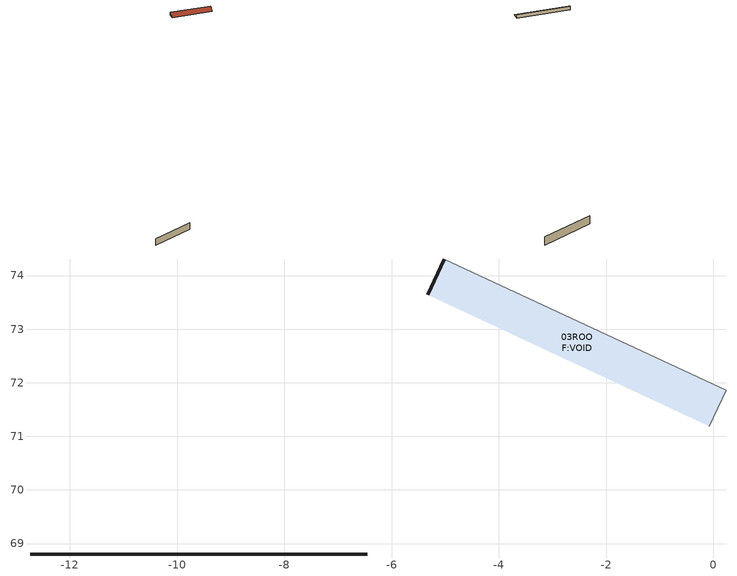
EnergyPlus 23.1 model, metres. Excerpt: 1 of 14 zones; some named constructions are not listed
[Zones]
03ROOF:VOID
 floor to 02SECONDFLOOR1:BEDROOM2 (LSI Loft space ceiling - roof_Reversed): -0.07,71.19 -5.33,73.64 -5.02,74.31 0.24,71.86 z9.39
 wall outside (LSI Solid brick wall): -5.02,74.31,9.39 -5.33,73.64,9.39 -5.02,74.31,9.81
 wall outside (LinearBridgingConstruction): -6.45,68.81 -12.74,68.81 z-22.1:-21.1
 wall adiabatic (13mm plasterboard on 50*100mm studs at 400 centres): 0.24,71.86 -5.02,74.31 z9.39:9.81; -0.07,71.19,9.39 0.24,71.86,9.39 0.24,71.86,9.81
 roof outside (RdSAP Clay tiles unoccupied): -5.33,73.64,9.39 -0.07,71.19,9.39 0.24,71.86,9.81 -5.02,74.31,9.81
[Material:NoMass] Roughness=Rough; Thermal Emittance=0.9; Solar Absorptance=0.7; Visible Absorptance=0.7
Name | Resistance {m2-K/w}
3_RVAL_3; 23_RVAL_2 | .18
6_RVAL_2 | .15
[Construction]
Intermediate timber floor_Reversed: Synthetic Carpet_.01, Timber Flooring_.025, 3_RVAL_3, Gypsum Plasterboard_.0125
13mm plasterboard on 50*100mm studs at 400 centres_Rev: Gypsum Plasterboard_.013, 6_RVAL_2, Gypsum Plasterboard_.013
Solid hardwood door (normally hung)_Rev: Painted Oak_.042
115mm single leaf brick (plastered both sides)_Rev: Gypsum Plastering_.013, Brickwork Inner_.115, Gypsum Plastering_.013
LSI Loft space ceiling - eaves: Standard insulation_.1162, Gypsum Plasterboard_.0125
Suspended timber floor_Reversed: Timber Flooring_.02, 23_RVAL_2
LSI Loft space ceiling - roof_Reversed_Rev: Standard insulation_.0528, Gypsum Plasterboard_.0125
LSI knee wall: Polyvinylchloride(PVC) - ISO 10456_.003, Mineral fibre/wool - wool_.0001, Standard insulation_.0019, Gypsum Plasterboard_.0125
[Material] Roughness=Rough; Thermal Emittance=0.9
Name | Thickness {m} | Conductivity {w/m-K} | Density {kg/m3} | Specific Heat {J/kg-K} | Solar Absorptance | Visible Absorptance
Timber Flooring_.02 | .02 | 0.14 | 650 | 1200 | 0.78 | 0.78
Synthetic Carpet_.01 | .01 | 0.06 | 160 | 2500 | 0.6 | 0.6
Timber Flooring_.025 | .025 | 0.14 | 650 | 1200 | 0.78 | 0.78
Gypsum Plasterboard_.0125 | .0125 | 0.25 | 900 | 1000 | 0.5 | 0.5
Gypsum Plasterboard_.013 | .013 | 0.25 | 900 | 1000 | 0.5 | 0.5
Painted Oak_.042 | .042 | 0.19 | 700 | 2390 | 0.5 | 0.5
Gypsum Plastering_.013 | .013 | 0.4 | 1000 | 1000 | 0.5 | 0.5
Brickwork Inner_.115 | .115 | 0.62 | 1700 | 800 | 0.7 | 0.7
Standard insulation_.1162 | .1162 | 0.04 | 12 | 840 | 0.7 | 0.7
Standard insulation_.0528 | .0528 | 0.04 | 12 | 840 | 0.7 | 0.7
Polyvinylchloride(PVC) - ISO 10456_.003 | .003 | 0.17 | 1390 | 900 | 0.7 | 0.7
Mineral fibre/wool - wool_.0001 | .0001 | 0.038 | 140 | 840 | 0.6 | 0.6
Standard insulation_.0019 | .0019 | 0.04 | 12 | 840 | 0.7 | 0.7
[ZoneHVAC:IdealLoadsAirSystem] Maximum Heating Supply Air Temperature {C}=35; Minimum Cooling Supply Air Temperature {C}=12; Maximum Heating Supply Air Humidity Ratio {kg-H2O/kg-air}=0.0156; Minimum Cooling Supply Air Humidity Ratio {kg-H2O/kg-air}=0.0077; Heating Limit=LimitCapacity; Maximum Heating Air Flow Rate {m3/s}=Autosize; Maximum Sensible Heating Capacity=Autosize; Dehumidification Control Type=None; Humidification Control Type=None; Outdoor Air Economizer Type=DifferentialDryBulb; Heat Recovery Type=None
Name | Maximum Cooling Air Flow Rate {m3/s} | Heating Availability Schedule | Cooling availability schedule
00GROUNDFLOOR:LOUNGE Ideal Loads Air | .196065 | 00GROUNDFLOOR:LOUNGE Heating Availability Sch | 00GROUNDFLOOR:LOUNGE Cooling Availability Sch
00GROUNDFLOOR:KITCHEN Ideal Loads Air | .067941 | 00GROUNDFLOOR:KITCHEN Heating Availability Sch | 00GROUNDFLOOR:KITCHEN Cooling Availability Sch
00GROUNDFLOOR:STAIRSUP Ideal Loads Air | .010022 | 00GROUNDFLOOR:STAIRSUP Heating Availability Sch | 00GROUNDFLOOR:STAIRSUP Cooling Availability Sch
00GROUNDFLOOR:STAIRSDOWN Ideal Loads Air | .010022 | 00GROUNDFLOOR:STAIRSDOWN Heating Availability Sch | 00GROUNDFLOOR:STAIRSDOWN Cooling Availability Sch
01FIRSTFLOOR:BEDROOM1 Ideal Loads Air | .164165 | 01FIRSTFLOOR:BEDROOM1 Heating Availability Sch | 01FIRSTFLOOR:BEDROOM1 Cooling Availability Sch
01FIRSTFLOOR:BATHROOM Ideal Loads Air | .062545 | 01FIRSTFLOOR:BATHROOM Heating Availability Sch | 01FIRSTFLOOR:BATHROOM Cooling Availability Sch
01FIRSTFLOOR:STAIRSDOWN Ideal Loads Air | .018576 | 01FIRSTFLOOR:STAIRSDOWN Heating Availability Sch | 01FIRSTFLOOR:STAIRSDOWN Cooling Availability Sch
01FIRSTFLOOR:STAIRSUP Ideal Loads Air | .018576 | 01FIRSTFLOOR:STAIRSUP Heating Availability Sch | 01FIRSTFLOOR:STAIRSUP Cooling Availability Sch
02SECONDFLOOR1:BEDROOM2 Ideal Loads Air | .169511 | 02SECONDFLOOR1:BEDROOM2 Heating Availability Sch | 02SECONDFLOOR1:BEDROOM2 Cooling Availability Sch
[EnergyManagementSystem:Sensor]
Running_Average_Outdoor_Air_Temperature_TM59: People 00GROUNDFLOOR:LOUNGE; Zone Thermal Comfort CEN 15251 Adaptive Model Running Average Outdoor Air Temperature
Adaptive_Model_Temperature_TM59: People 00GROUNDFLOOR:LOUNGE; Zone Thermal Comfort CEN 15251 Adaptive Model Temperature
z00GROUNDFLOOR_LOUNGE_Air_Velocity_TM59; z00GROUNDFLOOR_KITCHEN_Air_Velocity_TM59; z01FIRSTFLOOR_BEDROOM1_Air_Velocity_TM59; z02SECONDFLOOR1_BEDROOM2_Air_Velocity_TM59: Default Air Velocity for Comfort Calculations; Schedule Value
z00GROUNDFLOOR_LOUNGE_Peple_Occ: People 00GROUNDFLOOR:LOUNGE; People Occupant Count
z00GROUNDFLOOR_LOUNGE_OccSchedule_TM59; z00GROUNDFLOOR_LOUNGE_Wall_10_0_0_1_0_2_Win_Can_Open; z00GROUNDFLOOR_LOUNGE_Wall_10_0_0_2_0_1_Win_Can_Open; z00GROUNDFLOOR_LOUNGE_Wall_10_0_0_3_0_0_Win_Can_Open: TM59_Living_Occ; Schedule Value
z00GROUNDFLOOR_KITCHEN_Peple_Occ: People 00GROUNDFLOOR:KITCHEN; People Occupant Count
z00GROUNDFLOOR_KITCHEN_OccSchedule_TM59; z00GROUNDFLOOR_KITCHEN_Wall_6_0_0_1_0_1_Win_Can_Open; z00GROUNDFLOOR_KITCHEN_Wall_6_0_0_2_0_0_Win_Can_Open: TM59_Kitchen_Occ; Schedule Value
z01FIRSTFLOOR_BEDROOM1_Peple_Occ: People 01FIRSTFLOOR:BEDROOM1; People Occupant Count
z01FIRSTFLOOR_BEDROOM1_OccSchedule_TM59; z01FIRSTFLOOR_BEDROOM1_Wall_10_0_0_0_0_1_Win_Can_Open; z01FIRSTFLOOR_BEDROOM1_Wall_10_0_0_1_0_0_Win_Can_Open: TM59_DoubleBed_Occ; Schedule Value
z02SECONDFLOOR1_BEDROOM2_Peple_Occ: People 02SECONDFLOOR1:BEDROOM2; People Occupant Count
z02SECONDFLOOR1_BEDROOM2_OccSchedule_TM59; z02SECONDFLOOR1_BEDROOM2_Wall_8_1_0_0_0_2_Win_Can_Open; z02SECONDFLOOR1_BEDROOM2_Wall_8_1_0_1_0_1_Win_Can_Open: TM59_SingleBed_Occ; Schedule Value
TM59_Day_Time_Schedule: TM59 Day Time Schedule; Schedule Value
z01FIRSTFLOOR_BATHROOM_Wall_6_0_0_1_0_1_Win_Can_Open; z01FIRSTFLOOR_BATHROOM_Wall_6_0_0_2_0_0_Win_Can_Open: Dwell_DomCirculation_Occ; Schedule Value
Out_DryAir_Temp: Environment; Site Outdoor Air Drybulb Temperature
[EnergyManagementSystem:OutputVariable]
TMax CIBSE_TM59: TMax_TM59; Averaged; ZoneTimeStep; CIBSE_TM59_Reports; [C]
CIBSE TM59 Criterion A 00GROUNDFLOOR:LOUNGE: z00GROUNDFLOOR_LOUNGE_CA; Averaged; ZoneTimeStep; CIBSE_TM59_Reports; %
z00GROUNDFLOOR_LOUNGE DeltaT CIBSE TM59: z00GROUNDFLOOR_LOUNGE_DeltaT; Averaged; ZoneTimeStep; CIBSE_TM59_Reports; C
z00GROUNDFLOOR_LOUNGE Operative Temperature CIBSE TM59: z00GROUNDFLOOR_LOUNGE_Op_Temp_TM59; Averaged; ZoneTimeStep; CIBSE_TM59_Reports; C
CIBSE TM59 Criterion A 00GROUNDFLOOR:KITCHEN: z00GROUNDFLOOR_KITCHEN_CA; Averaged; ZoneTimeStep; CIBSE_TM59_Reports; %
z00GROUNDFLOOR_KITCHEN DeltaT CIBSE TM59: z00GROUNDFLOOR_KITCHEN_DeltaT; Averaged; ZoneTimeStep; CIBSE_TM59_Reports; C
z00GROUNDFLOOR_KITCHEN Operative Temperature CIBSE TM59: z00GROUNDFLOOR_KITCHEN_Op_Temp_TM59; Averaged; ZoneTimeStep; CIBSE_TM59_Reports; C
CIBSE TM59 Criterion A 01FIRSTFLOOR:BEDROOM1: z01FIRSTFLOOR_BEDROOM1_CA; Averaged; ZoneTimeStep; CIBSE_TM59_Reports; %
z01FIRSTFLOOR_BEDROOM1 DeltaT CIBSE TM59: z01FIRSTFLOOR_BEDROOM1_DeltaT; Averaged; ZoneTimeStep; CIBSE_TM59_Reports; C
z01FIRSTFLOOR_BEDROOM1 Operative Temperature CIBSE TM59: z01FIRSTFLOOR_BEDROOM1_Op_Temp_TM59; Averaged; ZoneTimeStep; CIBSE_TM59_Reports; C
CIBSE TM59 Criterion A 02SECONDFLOOR1:BEDROOM2: z02SECONDFLOOR1_BEDROOM2_CA; Averaged; ZoneTimeStep; CIBSE_TM59_Reports; %
z02SECONDFLOOR1_BEDROOM2 DeltaT CIBSE TM59: z02SECONDFLOOR1_BEDROOM2_DeltaT; Averaged; ZoneTimeStep; CIBSE_TM59_Reports; C
z02SECONDFLOOR1_BEDROOM2 Operative Temperature CIBSE TM59: z02SECONDFLOOR1_BEDROOM2_Op_Temp_TM59; Averaged; ZoneTimeStep; CIBSE_TM59_Reports; C
CIBSE TM59 Criterion B 01FIRSTFLOOR:BEDROOM1: z01FIRSTFLOOR_BEDROOM1_CB; Summed; ZoneTimeStep; CIBSE_TM59_Reports; h
CIBSE TM59 Criterion B 02SECONDFLOOR1:BEDROOM2: z02SECONDFLOOR1_BEDROOM2_CB; Summed; ZoneTimeStep; CIBSE_TM59_Reports; h
[EnergyManagementSystem:ProgramCallingManager]
CIBSE_TM59_Reports: EndOfZoneTimestepBeforeZoneReporting; CIBSE_TM59_Reports
OpenWindows: InsideHVACSystemIterationLoop; OpenWindows
[EnergyManagementSystem:Actuator]
z00GROUNDFLOOR_LOUNGE_TM59_OccSchedule: TM59_Living_Occ z00GROUNDFLOOR_LOUNGE TM59; Schedule:Compact; Schedule Value
z00GROUNDFLOOR_KITCHEN_TM59_OccSchedule: TM59_Kitchen_Occ z00GROUNDFLOOR_KITCHEN TM59; Schedule:Compact; Schedule Value
z01FIRSTFLOOR_BEDROOM1_TM59_OccSchedule: TM59_DoubleBed_Occ z01FIRSTFLOOR_BEDROOM1 TM59; Schedule:Compact; Schedule Value
z02SECONDFLOOR1_BEDROOM2_TM59_OccSchedule: TM59_SingleBed_Occ z02SECONDFLOOR1_BEDROOM2 TM59; Schedule:Compact; Schedule Value
[EnergyManagementSystem:Program]
CIBSE_TM59_Reports: SET TMax_TM59 = 0.33 * Running_Average_Outdoor_Air_Temperature_TM59 + 21.8; If Adaptive_Model_Temperature_TM59 == -1; Set z00GROUNDFLOOR_LOUNGE_TM59_OccSchedule = 0; Elseif Month <= 4 || Month >= 10; Set z00GROUNDFLOOR_LOUNGE_TM59_OccSchedule = 0; Else; Set z00GROUNDFLOOR_LOUNGE_TM59_OccSchedule = z00GROUNDFLOOR_LOUNGE_OccSchedule_TM59; Endif; IF z00GROUNDFLOOR_LOUNGE_Air_Velocity_TM59 < 0.2; SET gamma = 0.5; ELSEIF z00GROUNDFLOOR_LOUNGE_Air_Velocity_TM59 < 0.6; SET gamma = 0.4; ELSE; SET gamma = 0.3; ENDIF; SET z00GROUNDFLOOR_LOUNGE_Op_Temp_TM59 = gamma * z00GROUNDFLOOR_LOUNGE_Mean_Rad_Temp_TM59 + (1 - gamma) * z00GROUNDFLOOR_LOUNGE_Mean_Air_Temp_TM59; SET Tmp = @Round(z00GROUNDFLOOR_LOUNGE_Op_Temp_TM59 - TMax_TM59); SET z00GROUNDFLOOR_LOUNGE_DeltaT = Tmp; IF z00GROUNDFLOOR_LOUNGE_DeltaT < 0; SET z00GROUNDFLOOR_LOUNGE_DeltaT = 0; ENDIF; IF z00GROUNDFLOOR_LOUNGE_DeltaT > 0; SET z00GROUNDFLOOR_LOUNGE_CA = 100; ELSE; SET z00GROUNDFLOOR_LOUNGE_CA = 0; ENDIF; IF z00GROUNDFLOOR_LOUNGE_Op_Temp_TM59 > 26; SET z00GROUNDFLOOR_LOUNGE_C_MECH_VENT = 100; ELSE; SET z00GROUNDFLOOR_LOUNGE_C_MECH_VENT = 0; ENDIF; If Adaptive_Model_Temperature_TM59 == -1; Set z00GROUNDFLOOR_KITCHEN_TM59_OccSchedule = 0; Elseif Month <= 4 || Month >= 10; Set z00GROUNDFLOOR_KITCHEN_TM59_OccSchedule = 0; Else; Set z00GROUNDFLOOR_KITCHEN_TM59_OccSchedule = z00GROUNDFLOOR_KITCHEN_OccSchedule_TM59; Endif; IF z00GROUNDFLOOR_KITCHEN_Air_Velocity_TM59 < 0.2; SET gamma = 0.5; ELSEIF z00GROUNDFLOOR_KITCHEN_Air_Velocity_TM59 < 0.6; SET gamma = 0.4; ELSE; SET gamma = 0.3; ENDIF; SET z00GROUNDFLOOR_KITCHEN_Op_Temp_TM59 = gamma * z00GROUNDFLOOR_KITCHEN_Mean_Rad_Temp_TM59 + (1 - gamma) * z00GROUNDFLOOR_KITCHEN_Mean_Air_Temp_TM59; SET Tmp = @Round(z00GROUNDFLOOR_KITCHEN_Op_Temp_TM59 - TMax_TM59); SET z00GROUNDFLOOR_KITCHEN_DeltaT = Tmp; IF z00GROUNDFLOOR_KITCHEN_DeltaT < 0; SET z00GROUNDFLOOR_KITCHEN_DeltaT = 0; ENDIF; IF z00GROUNDFLOOR_KITCHEN_DeltaT > 0; SET z00GROUNDFLOOR_KITCHEN_CA = 100; ELSE; SET z00GROUNDFLOOR_KITCHEN_CA = 0; ENDIF; IF z00GROUNDFLOOR_KITCHEN_Op_Temp_TM59 > 26; SET z00GROUNDFLOOR_KITCHEN_C_MECH_VENT = 100; ELSE; SET z00GROUNDFLOOR_KITCHEN_C_MECH_VENT = 0; ENDIF; If Adaptive_Model_Temperature_TM59 == -1; Set z01FIRSTFLOOR_BEDROOM1_TM59_OccSchedule = 0; Elseif Month <= 4 || Month >= 10; Set z01FIRSTFLOOR_BEDROOM1_TM59_OccSchedule = 0; Else; Set z01FIRSTFLOOR_BEDROOM1_TM59_OccSchedule = z01FIRSTFLOOR_BEDROOM1_OccSchedule_TM59; Endif; IF z01FIRSTFLOOR_BEDROOM1_Air_Velocity_TM59 < 0.2; SET gamma = 0.5; ELSEIF z01FIRSTFLOOR_BEDROOM1_Air_Velocity_TM59 < 0.6; SET gamma = 0.4; ELSE; SET gamma = 0.3; ENDIF; SET z01FIRSTFLOOR_BEDROOM1_Op_Temp_TM59 = gamma * z01FIRSTFLOOR_BEDROOM1_Mean_Rad_Temp_TM59 + (1 - gamma) * z01FIRSTFLOOR_BEDROOM1_Mean_Air_Temp_TM59; SET Tmp = @Round(z01FIRSTFLOOR_BEDROOM1_Op_Temp_TM59 - TMax_TM59); SET z01FIRSTFLOOR_BEDROOM1_DeltaT = Tmp; IF z01FIRSTFLOOR_BEDROOM1_DeltaT < 0; SET z01FIRSTFLOOR_BEDROOM1_DeltaT = 0; ENDIF; IF z01FIRSTFLOOR_BEDROOM1_DeltaT > 0; SET z01FIRSTFLOOR_BEDROOM1_CA = 100; ELSE; SET z01FIRSTFLOOR_BEDROOM1_CA = 0; ENDIF; IF z01FIRSTFLOOR_BEDROOM1_Op_Temp_TM59 > 26; SET z01FIRSTFLOOR_BEDROOM1_C_MECH_VENT = 100; ELSE; SET z01FIRSTFLOOR_BEDROOM1_C_MECH_VENT = 0; ENDIF; If Adaptive_Model_Temperature_TM59 == -1; Set z02SECONDFLOOR1_BEDROOM2_TM59_OccSchedule = 0; Elseif Month <= 4 || Month >= 10; Set z02SECONDFLOOR1_BEDROOM2_TM59_OccSchedule = 0; Else; Set z02SECONDFLOOR1_BEDROOM2_TM59_OccSchedule = z02SECONDFLOOR1_BEDROOM2_OccSchedule_TM59; Endif; IF z02SECONDFLOOR1_BEDROOM2_Air_Velocity_TM59 < 0.2; SET gamma = 0.5; ELSEIF z02SECONDFLOOR1_BEDROOM2_Air_Velocity_TM59 < 0.6; SET gamma = 0.4; ELSE; SET gamma = 0.3; ENDIF; SET z02SECONDFLOOR1_BEDROOM2_Op_Temp_TM59 = gamma * z02SECONDFLOOR1_BEDROOM2_Mean_Rad_Temp_TM59 + (1 - gamma) * z02SECONDFLOOR1_BEDROOM2_Mean_Air_Temp_TM59; SET Tmp = @Round(z02SECONDFLOOR1_BEDROOM2_Op_Temp_TM59 - TMax_TM59); SET z02SECONDFLOOR1_BEDROOM2_DeltaT = Tmp; IF z02SECONDFLOOR1_BEDROOM2_DeltaT < 0; SET z02SECONDFLOOR1_BEDROOM2_DeltaT = 0; ENDIF; IF z02SECONDFLOOR1_BEDROOM2_DeltaT > 0; SET z02SECONDFLOOR1_BEDROOM2_CA = 100; ELSE; SET z02SECONDFLOOR1_BEDROOM2_CA = 0; ENDIF; IF z02SECONDFLOOR1_BEDROOM2_Op_Temp_TM59 > 26; SET z02SECONDFLOOR1_BEDROOM2_C_MECH_VENT = 100; ELSE; SET z02SECONDFLOOR1_BEDROOM2_C_MECH_VENT = 0; ENDIF; If TM59_Day_Time_Schedule > 0; Set z01FIRSTFLOOR_BEDROOM1_CB = 0; Elseif z01FIRSTFLOOR_BEDROOM1_Op_Temp_TM59 > 26 && z01FIRSTFLOOR_BEDROOM1_Peple_Occ > 0; Set z01FIRSTFLOOR_BEDROOM1_CB = Zonetimestep; Else; Set z01FIRSTFLOOR_BEDROOM1_CB = 0; EndIf; If TM59_Day_Time_Schedule > 0; Set z02SECONDFLOOR1_BEDROOM2_CB = 0; Elseif z02SECONDFLOOR1_BEDROOM2_Op_Temp_TM59 > 26 && z02SECONDFLOOR1_BEDROOM2_Peple_Occ > 0; Set z02SECONDFLOOR1_BEDROOM2_CB = Zonetimestep; Else; Set z02SECONDFLOOR1_BEDROOM2_CB = 0; EndIf
OpenWindows: IF z00GROUNDFLOOR_LOUNGE_Wall_10_0_0_1_0_2_Win_Can_Open; IF z00GROUNDFLOOR_LOUNGE_Wall_10_0_0_1_0_2_Win_Zone_Mean_Air_Temperature > 22; IF  z00GROUNDFLOOR_LOUNGE_Wall_10_0_0_1_0_2_Win_Zone_Mean_Air_Temperature < Out_DryAir_Temp; SET Venting_Opening_Factor_z00GROUNDFLOOR_LOUNGE_Wall_10_0_0_1_0_2_Win = 1; ELSE; SET Venting_Opening_Factor_z00GROUNDFLOOR_LOUNGE_Wall_10_0_0_1_0_2_Win = null; ENDIF; ELSE; SET Venting_Opening_Factor_z00GROUNDFLOOR_LOUNGE_Wall_10_0_0_1_0_2_Win = null; ENDIF; ELSE; SET Venting_Opening_Factor_z00GROUNDFLOOR_LOUNGE_Wall_10_0_0_1_0_2_Win = null; ENDIF; IF z00GROUNDFLOOR_LOUNGE_Wall_10_0_0_2_0_1_Win_Can_Open; IF z00GROUNDFLOOR_LOUNGE_Wall_10_0_0_2_0_1_Win_Zone_Mean_Air_Temperature > 22; IF  z00GROUNDFLOOR_LOUNGE_Wall_10_0_0_2_0_1_Win_Zone_Mean_Air_Temperature < Out_DryAir_Temp; SET Venting_Opening_Factor_z00GROUNDFLOOR_LOUNGE_Wall_10_0_0_2_0_1_Win = 1; ELSE; SET Venting_Opening_Factor_z00GROUNDFLOOR_LOUNGE_Wall_10_0_0_2_0_1_Win = null; ENDIF; ELSE; SET Venting_Opening_Factor_z00GROUNDFLOOR_LOUNGE_Wall_10_0_0_2_0_1_Win = null; ENDIF; ELSE; SET Venting_Opening_Factor_z00GROUNDFLOOR_LOUNGE_Wall_10_0_0_2_0_1_Win = null; ENDIF; IF z00GROUNDFLOOR_LOUNGE_Wall_10_0_0_3_0_0_Win_Can_Open; IF z00GROUNDFLOOR_LOUNGE_Wall_10_0_0_3_0_0_Win_Zone_Mean_Air_Temperature > 22; IF  z00GROUNDFLOOR_LOUNGE_Wall_10_0_0_3_0_0_Win_Zone_Mean_Air_Temperature < Out_DryAir_Temp; SET Venting_Opening_Factor_z00GROUNDFLOOR_LOUNGE_Wall_10_0_0_3_0_0_Win = 1; ELSE; SET Venting_Opening_Factor_z00GROUNDFLOOR_LOUNGE_Wall_10_0_0_3_0_0_Win = null; ENDIF; ELSE; SET Venting_Opening_Factor_z00GROUNDFLOOR_LOUNGE_Wall_10_0_0_3_0_0_Win = null; ENDIF; ELSE; SET Venting_Opening_Factor_z00GROUNDFLOOR_LOUNGE_Wall_10_0_0_3_0_0_Win = null; ENDIF; IF z00GROUNDFLOOR_KITCHEN_Wall_6_0_0_1_0_1_Win_Can_Open; IF z00GROUNDFLOOR_KITCHEN_Wall_6_0_0_1_0_1_Win_Zone_Mean_Air_Temperature > 22; IF  z00GROUNDFLOOR_KITCHEN_Wall_6_0_0_1_0_1_Win_Zone_Mean_Air_Temperature < Out_DryAir_Temp; SET Venting_Opening_Factor_z00GROUNDFLOOR_KITCHEN_Wall_6_0_0_1_0_1_Win = 1; ELSE; SET Venting_Opening_Factor_z00GROUNDFLOOR_KITCHEN_Wall_6_0_0_1_0_1_Win = null; ENDIF; ELSE; SET Venting_Opening_Factor_z00GROUNDFLOOR_KITCHEN_Wall_6_0_0_1_0_1_Win = null; ENDIF; ELSE; SET Venting_Opening_Factor_z00GROUNDFLOOR_KITCHEN_Wall_6_0_0_1_0_1_Win = null; ENDIF; IF z00GROUNDFLOOR_KITCHEN_Wall_6_0_0_2_0_0_Win_Can_Open; IF z00GROUNDFLOOR_KITCHEN_Wall_6_0_0_2_0_0_Win_Zone_Mean_Air_Temperature > 22; IF  z00GROUNDFLOOR_KITCHEN_Wall_6_0_0_2_0_0_Win_Zone_Mean_Air_Temperature < Out_DryAir_Temp; SET Venting_Opening_Factor_z00GROUNDFLOOR_KITCHEN_Wall_6_0_0_2_0_0_Win = 1; ELSE; SET Venting_Opening_Factor_z00GROUNDFLOOR_KITCHEN_Wall_6_0_0_2_0_0_Win = null; ENDIF; ELSE; SET Venting_Opening_Factor_z00GROUNDFLOOR_KITCHEN_Wall_6_0_0_2_0_0_Win = null; ENDIF; ELSE; SET Venting_Opening_Factor_z00GROUNDFLOOR_KITCHEN_Wall_6_0_0_2_0_0_Win = null; ENDIF; IF z01FIRSTFLOOR_BEDROOM1_Wall_10_0_0_0_0_1_Win_Can_Open; IF z01FIRSTFLOOR_BEDROOM1_Wall_10_0_0_0_0_1_Win_Zone_Mean_Air_Temperature > 22; IF  z01FIRSTFLOOR_BEDROOM1_Wall_10_0_0_0_0_1_Win_Zone_Mean_Air_Temperature < Out_DryAir_Temp; SET Venting_Opening_Factor_z01FIRSTFLOOR_BEDROOM1_Wall_10_0_0_0_0_1_Win = 1; ELSE; SET Venting_Opening_Factor_z01FIRSTFLOOR_BEDROOM1_Wall_10_0_0_0_0_1_Win = null; ENDIF; ELSE; SET Venting_Opening_Factor_z01FIRSTFLOOR_BEDROOM1_Wall_10_0_0_0_0_1_Win = null; ENDIF; ELSE; SET Venting_Opening_Factor_z01FIRSTFLOOR_BEDROOM1_Wall_10_0_0_0_0_1_Win = null; ENDIF; IF z01FIRSTFLOOR_BEDROOM1_Wall_10_0_0_1_0_0_Win_Can_Open; IF z01FIRSTFLOOR_BEDROOM1_Wall_10_0_0_1_0_0_Win_Zone_Mean_Air_Temperature > 22; IF  z01FIRSTFLOOR_BEDROOM1_Wall_10_0_0_1_0_0_Win_Zone_Mean_Air_Temperature < Out_DryAir_Temp; SET Venting_Opening_Factor_z01FIRSTFLOOR_BEDROOM1_Wall_10_0_0_1_0_0_Win = 1; ELSE; SET Venting_Opening_Factor_z01FIRSTFLOOR_BEDROOM1_Wall_10_0_0_1_0_0_Win = null; ENDIF; ELSE; SET Venting_Opening_Factor_z01FIRSTFLOOR_BEDROOM1_Wall_10_0_0_1_0_0_Win = null; ENDIF; ELSE; SET Venting_Opening_Factor_z01FIRSTFLOOR_BEDROOM1_Wall_10_0_0_1_0_0_Win = null; ENDIF; IF z02SECONDFLOOR1_BEDROOM2_Wall_8_1_0_0_0_2_Win_Can_Open; IF z02SECONDFLOOR1_BEDROOM2_Wall_8_1_0_0_0_2_Win_Zone_Mean_Air_Temperature > 22; IF  z02SECONDFLOOR1_BEDROOM2_Wall_8_1_0_0_0_2_Win_Zone_Mean_Air_Temperature < Out_DryAir_Temp; SET Venting_Opening_Factor_z02SECONDFLOOR1_BEDROOM2_Wall_8_1_0_0_0_2_Win = 1; ELSE; SET Venting_Opening_Factor_z02SECONDFLOOR1_BEDROOM2_Wall_8_1_0_0_0_2_Win = null; ENDIF; ELSE; SET Venting_Opening_Factor_z02SECONDFLOOR1_BEDROOM2_Wall_8_1_0_0_0_2_Win = null; ENDIF; ELSE; SET Venting_Opening_Factor_z02SECONDFLOOR1_BEDROOM2_Wall_8_1_0_0_0_2_Win = null; ENDIF; IF z02SECONDFLOOR1_BEDROOM2_Wall_8_1_0_1_0_1_Win_Can_Open; IF z02SECONDFLOOR1_BEDROOM2_Wall_8_1_0_1_0_1_Win_Zone_Mean_Air_Temperature > 22; IF  z02SECONDFLOOR1_BEDROOM2_Wall_8_1_0_1_0_1_Win_Zone_Mean_Air_Temperature < Out_DryAir_Temp; SET Venting_Opening_Factor_z02SECONDFLOOR1_BEDROOM2_Wall_8_1_0_1_0_1_Win = 1; ELSE; SET Venting_Opening_Factor_z02SECONDFLOOR1_BEDROOM2_Wall_8_1_0_1_0_1_Win = null; ENDIF; ELSE; SET Venting_Opening_Factor_z02SECONDFLOOR1_BEDROOM2_Wall_8_1_0_1_0_1_Win = null; ENDIF; ELSE; SET Venting_Opening_Factor_z02SECONDFLOOR1_BEDROOM2_Wall_8_1_0_1_0_1_Win = null; ENDIF
[Schedule:Compact]
Dwell_DomCirculation_Occ: Fraction, Through: 31 Dec, For: Weekdays SummerDesignDay, Until: 07:00, 0, Until: 10:00, 1, Until: 19:00, 0, Until: 23:00, 0.2, Until: 24:00, 0, For: Weekends, Until: 07:00, 0, Until: 23:00, 1, Until: 24:00, 0.3, For: Holidays, Until: 07:00, 0, Until: 23:00, 1, Until: 24:00, 0.3, For: WinterDesignDay AllOtherDays, Until: 24:00, 0
Default Air Velocity for Comfort Calculations: Any Number, Through: 12/31, For: AllDays, Until: 24:00, 0.137
20002: Any Number, Through: 12/31, For: Weekdays Weekends SummerDesignDays, Until: 24:00, 0, For: WinterDesignDays, Until: 24:00, 0, For: AllOtherDays, Until: 24:00, 0
20003: Any Number, Through: 12/31, For: Weekdays Weekends SummerDesignDays, Until: 24:00, 24, For: WinterDesignDays, Until: 24:00, 0, For: AllOtherDays, Until: 24:00, 24
00GROUNDFLOOR:LOUNGE Heating Availability Sch: Temperature, Through: 30 Apr, For: Weekdays Weekends Holidays, Until: 14:00, 1, Until: 23:00, 1, Until: 24:00, 1, For: WinterDesignDay, Until: 24:00, 1, For: AllOtherDays, Until: 24:00, 0, Through: 30 Sep, For:AllDays, Until: 24:00, 1, Through: 31 Dec, For: Weekdays Weekends Holidays, Until: 14:00, 1, Until: 23:00, 1, Until: 24:00, 1, For: AllOtherDays, Until: 24:00, 0
00GROUNDFLOOR:LOUNGE Cooling Availability Sch; 00GROUNDFLOOR:KITCHEN Cooling Availability Sch; 00GROUNDFLOOR:STAIRSUP Cooling Availability Sch; 00GROUNDFLOOR:STAIRSDOWN Cooling Availability Sch; 01FIRSTFLOOR:BEDROOM1 Cooling Availability Sch; 01FIRSTFLOOR:BATHROOM Cooling Availability Sch; 01FIRSTFLOOR:STAIRSDOWN Cooling Availability Sch; 01FIRSTFLOOR:STAIRSUP Cooling Availability Sch; 02SECONDFLOOR1:BEDROOM2 Cooling Availability Sch: Any Number, Through: 12/31, For: AllDays, Until: 24:00, 0
00GROUNDFLOOR:KITCHEN Heating Availability Sch: Temperature, Through: 30 Apr, For: Weekdays Weekends Holidays, Until: 05:00, 1, Until: 10:00, 1, Until: 17:00, 1, Until: 23:00, 1, Until: 24:00, 1, For: WinterDesignDay, Until: 24:00, 1, For: AllOtherDays, Until: 24:00, 0, Through: 30 Sep, For: AllDays, Until: 05:00, 0, Until: 10:00, 1, Until: 17:00, 0, Until: 23:00, 1, Until: 24:00, 0, Through: 31 Dec, For: Weekdays Weekends Holidays, Until: 05:00, 1, Until: 10:00, 1, Until: 17:00, 1, Until: 23:00, 1, Until: 24:00, 1, For: AllOtherDays, Until: 24:00, 0
00GROUNDFLOOR:STAIRSUP Heating Availability Sch; 00GROUNDFLOOR:STAIRSDOWN Heating Availability Sch; 01FIRSTFLOOR:BATHROOM Heating Availability Sch; 01FIRSTFLOOR:STAIRSDOWN Heating Availability Sch; 01FIRSTFLOOR:STAIRSUP Heating Availability Sch: Temperature, Through: 31 Dec, For: Weekdays SummerDesignDay, Until: 05:00, 1, Until: 10:00, 1, Until: 17:00, 1, Until: 23:00, 1, Until: 24:00, 1, For: WinterDesignDay, Until: 24:00, 1, For: Weekends, Until: 05:00, 1, Until: 24:00, 1, For: Holidays, Until: 05:00, 1, Until: 24:00, 1, For: AllOtherDays, Until: 24:00, 0
01FIRSTFLOOR:BEDROOM1 Heating Availability Sch; 02SECONDFLOOR1:BEDROOM2 Heating Availability Sch: Temperature, Through: 30 Apr, For: Weekdays Weekends Holidays, Until: 09:00, 1, Until: 20:00, 1, Until: 24:00, 1, For: WinterDesignDay, Until: 24:00, 1, For: AllOtherDays, Until: 24:00, 0, Through: 30  Sep, For: Weekdays Weekends SummerDesignDay, Until: 09:00, 1, Until: 20:00, 0, Until: 24:00, 1, For: Holidays, Until: 09:00, 1, Until: 20:00, 0, Until: 24:00, 1, For: AllOtherDays, Until: 24:00, 0, Through: 31  Dec, For: Weekdays Weekends Holidays, Until: 09:00, 1, Until: 20:00, 1, Until: 24:00, 1, For: WinterDesignDay, Until: 24:00, 1, For: AllOtherDays, Until: 24:00, 0
TM59_Living_Occ z00GROUNDFLOOR_LOUNGE TM59; TM59_Kitchen_Occ z00GROUNDFLOOR_KITCHEN TM59; TM59_DoubleBed_Occ z01FIRSTFLOOR_BEDROOM1 TM59; TM59_SingleBed_Occ z02SECONDFLOOR1_BEDROOM2 TM59: Any Number, Through: 12/31, For: AllDays, Until: 24:00, 1
TM59 Day Time Schedule: Fraction, Through: 12/31, For: AllDays, Until: 07:00, 0, Until: 22:00, 1, Until: 24:00, 0
[SCHEDULE:COMPACT]
TM59_SingleBed_Occ: Fraction, Through: 31 Dec, For: WinterDesignDay, Until: 24:00, 0, For: AllOtherDays, Until: 08:00, 0.7, Until: 23:00, 1, Until: 24:00, 0.7
TM59_DoubleBed_Occ: Fraction, Through: 31 Dec, For: WinterDesignDay, Until: 24:00, 0, For: AllOtherDays, Until: 08:00, 0.7, Until: 09:00, 1, Until: 22:00, 0.5, Until: 23:00, 1, Until: 24:00, 0.7
TM59_Kitchen_Occ: Fraction, Through: 31 Dec, For: WinterDesignDay, Until: 24:00, 0, For: AllOtherDays, Until: 09:00, 0, Until: 22:00, 0.25, Until: 24:00, 0
TM59_Living_Occ: Fraction, Through: 31 Dec, For: WinterDesignDay, Until: 24:00, 0, For: AllOtherDays, Until: 09:00, 0, Until: 22:00, 0.75, Until: 24:00, 0
[AirflowNetwork:MultiZone:Surface:Crack] Reference crack conditions=Reference Crack Conditions
Name | Crack | Flow coeff (kg/s @ 1Pa) | Flow exponent
 | DefaultCrack | 1e-11 | 0.66
 | 03ROOF:VOID_Floor_2_0_0 | .0085879 | .7
 | 03ROOF:VOID_Roof_3_0_0 | .000742 | .7
 | 03ROOF:VOID_Wall_4_0_0 | .0000313 | .7
[AirflowNetwork:SimulationControl]
AirflowNetwork Simulation=VENT; AirflowNetwork Control=MultizoneWithoutDistribution; Wind Pressure Coefficient Type=Input; Height Selection for Local Wind Speed Calculation=OpeningHeight; Building Type=LowRise; Maximum number of iterations=1000; Initialization flag=ZeroNodePressures; Relative airflow convergence tolerance=.0001; Absolute airflow convergence tolerance=.000001; Convergence acceleration limit=-0.5; Azimuth Angle of Long Axis of Building=0; Ratio of Building Width Along Short Axis to Width Along Long Axis=1
[AirflowNetwork:MultiZone:Zone]
03ROOF:VOID: Ventilation Control Mode=Temperature; Vent Temperature Schedule=20003; Venting Availability Schedule=20002
[AirflowNetwork:MultiZone:Surface] Crack Actual Value (dimensionless)=1
Name | Leakage Component
03ROOF:VOID_Floor_2_0_0 | 03ROOF:VOID_Floor_2_0_0
03ROOF:VOID_Roof_3_0_0 | 03ROOF:VOID_Roof_3_0_0
03ROOF:VOID_Wall_4_0_0 | 03ROOF:VOID_Wall_4_0_0
[AirflowNetwork:MultiZone:ExternalNode]
Name | External Node Height | Wind Pressure Coefficient Values Object
03ROOF:VOID_Roof_3_0_0 | 12.8 | 03ROOF:VOID_Roof_3_0_0
03ROOF:VOID_Wall_4_0_0 | 14.3 | 03ROOF:VOID_Wall_4_0_0
[AirflowNetwork:MultiZone:WindPressureCoefficientValues] CP Array=Cp Data
Name | Wind direction #1 (deg) | Wind direction #2 (deg) | Wind direction #3 (deg) | Wind direction #4 (deg) | Wind direction #5 (deg) | Wind direction #6 (deg) | Wind direction #7 (deg) | Wind direction #8 (deg)
03ROOF:VOID_Roof_3_0_0 | -.4056 | -.3944 | -.4944 | -.5056 | -.4056 | -.3944 | -.4944 | -.5056
03ROOF:VOID_Wall_4_0_0 | -.0778 | -.3222 | -.2833 | -.2667 | -.3278 | -.1222 | .2333 | .2667
[AirflowNetwork:MultiZone:ReferenceCrackConditions]
Reference Crack Conditions: Reference Temperature for Crack Data=20; Reference Barometric Pressure for Crack Data=101320; Reference Humidity Ratio for Crack Data=0.005
[AirflowNetwork:MultiZone:WindPressureCoefficientArray]
Cp Data: Wind direction #1 {deg}=0; Wind direction #2 {deg}=45; Wind direction #3 {deg}=90; Wind direction #4 {deg}=135; Wind direction #5 {deg}=180; Wind direction #6 {deg}=225; Wind direction #7 {deg}=270; Wind direction #8 {deg}=315
